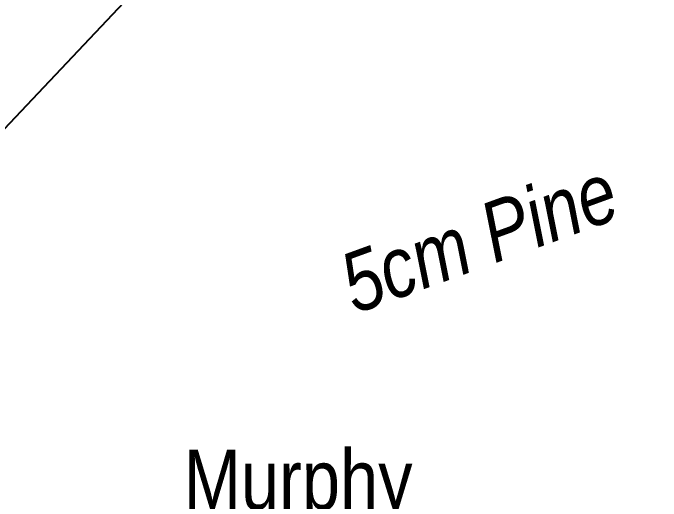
# Model space of a CAD drawing. Extents: x 538089 to 546766, y 6046620 to 6052605.
# Drawn here: x 544058.8 to 544167, y 6048098.6 to 6048180.2 of the extents above; entities that cross this region are included whole.
import ezdxf

# ---------------------------------------------------------------- set-up
doc = ezdxf.new("R2010")
doc.units = 0
doc.header["$LTSCALE"] = 5
doc.layers.add('C-RW-T', color=13, linetype='Continuous', lineweight=9)
doc.layers.add('F-RW', color=190, linetype='Continuous')
doc.layers.add('T-BUSH-T', color=110, linetype='Continuous')
doc.styles.add('80CG', font='ARIALN.TTF', dxfattribs={"height": 10})
doc.styles.add('80LS', font='ARIALNI.TTF', dxfattribs={"height": 10})
doc.dimstyles.new('Compass 5 000', dxfattribs={"dimscale": 5, "dimtxt": 9, "dimasz": 2, "dimexe": 0.2, "dimexo": 0.0625, "dimgap": 0.5, "dimtad": 0, "dimtih": 1, "dimtoh": 1, "dimzin": 0, "dimdsep": 46, "dimtxsty": '80CG', "dimcen": 0.1, "dimse1": 1, "dimse2": 1, "dimclrd": 256, "dimclrt": 256, "dimaunit": 1, "dimadec": 4, "dimazin": 0, "dimtfac": 0.06, "dimtofl": 0, "dimtmove": 0, "dimatfit": 1, "dimfxl": 0.2, "dimtolj": 1, "dimtzin": 0, "dimlwd": -1, "dimarcsym": 0})

# ---------------------------------------------------------------- blocks, each defined once
blk = doc.blocks.new('*D568')
at = {"layer": 'C-RW-T', "transparency": 16777216}
for p, q in [((544155.96, 6048085.48), (544145.96, 6048085.48)), ((544156.05, 6048051.28), (544155.96, 6048085.48)), ((544156.15, 6048011.3), (544156.18, 6048001.3))]:
    blk.add_line(p, q, dxfattribs=at)
for points in [[(544157.72, 6048051.29), (544154.38, 6048051.28), (544156.08, 6048041.28)], [(544157.82, 6048011.3), (544154.49, 6048011.29), (544156.13, 6048021.3)]]:
    blk.add_solid(points, dxfattribs=at)
at = {"layer": 'C-RW-T', "transparency": 16777216, "insert": (544106.42, 6048085.48), "char_height": 10, "attachment_point": 5, "style": '80CG'}
blk.add_mtext('\\A1;Murphy\\P20.00 P/L R/W\\PPLA 210508', dxfattribs=at)

msp = doc.modelspace()

# ---------------------------------------------------------------- linework, layer by layer
at = {"layer": 'F-RW'}
msp.add_lwpolyline([(543435.594, 6047528.852), (543530.862, 6047629.694), (543946.084, 6048069.247), (543975.938, 6048100.849), (544100.988, 6048233.224), (544507.094, 6049247.581), (544526.55, 6049247.76), (544116.401, 6048223.319), (543976.19, 6048074.895), (543946.336, 6048043.293), (543555.844, 6047629.919), (543460.576, 6047529.077)], dxfattribs=at)

# ---------------------------------------------------------------- texts
at = {"layer": 'T-BUSH-T', "insert": (544134.879, 6048147.382), "char_height": 9.9948, "width": 74.90448, "attachment_point": 2, "rotation": 20, "style": '80LS'}
msp.add_mtext('5cm Pine', dxfattribs=at)

# ---------------------------------------------------------------- dimensions: what is measured, and where the dimension line sits
at = {"layer": 'C-RW-T', "color": 6}
dim = msp.add_linear_dim(base=(544156.075, 6048041.285), p1=(544156.662, 6048021.297), p2=(544156.61, 6048041.286), angle=90.15008, text='Murphy\\P20.00 P/L R/W\\PPLA 210508', dimstyle='Compass 5 000', dxfattribs=at)
dim.commit()
dim.dimension.update_dxf_attribs({"geometry": '*D568', "text_midpoint": (544106.42, 6048085.48), "dimtype": 161})

doc.saveas('drawing.dxf')
